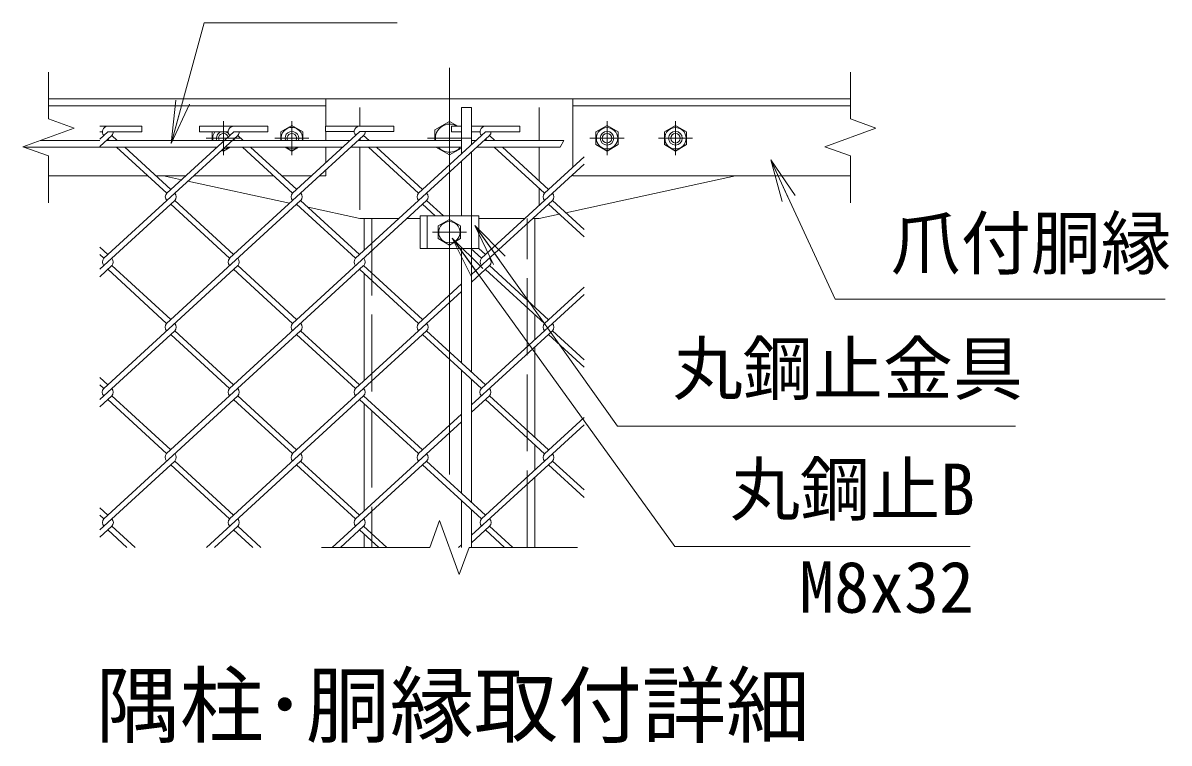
# Model space of a CAD drawing. Units: millimetres at full size; details may follow other scales. Extents: x -10500 to 10500, y -7425 to 7425.
# Drawn here: x 2575 to 5260, y 3232 to 4918 of the extents above; entities that cross this region are included whole.
import ezdxf
from ezdxf.enums import TextEntityAlignment as Align

# ---------------------------------------------------------------- set-up
doc = ezdxf.new("R2010")
doc.units = ezdxf.units.MM
doc.header["$LTSCALE"] = 30
doc.linetypes.add('DASHED', pattern=[7.5, 6, -1.5])
doc.linetypes.add('USER1', pattern=[50.8, 31.75, -6.35, 6.35, -6.35])
for name, color, linetype, lineweight in [('0-0_D-STR1', 1, 'Continuous', 18), ('0-1_0', 7, 'Continuous', 18), ('0-2_D-BMK', 2, 'USER1', 13), ('0-3_D-STR3', 3, 'Continuous', 13), ('0-7_D-STR-DIM', 7, 'Continuous', 13), ('0-9_D-STR-TXT', 7, 'Continuous', 13), ('0-A_D-STR2', 7, 'Continuous', 13), ('0-B_D-TTL-TXT', 7, 'Continuous', 13)]:
    doc.layers.add(name, color=color, linetype=linetype, lineweight=lineweight)
doc.styles.add('ＭＳ ゴシック', font='')
doc.styles.get('ＭＳ ゴシック').set_extended_font_data('MS Gothic')

# ---------------------------------------------------------------- blocks, each defined once
blk = doc.blocks.new('_Open')
at = {"layer": '0-1_0'}
blk.add_line((-30, 5), (0, 0), dxfattribs=at)
blk.add_lwpolyline([(-30, -5), (0, 0), (-30, 0)], dxfattribs=at)

msp = doc.modelspace()

# ---------------------------------------------------------------- linework, layer by layer
at = {"layer": '0-0_D-STR1'}
for p, q in [((3285.08, 4739.82), (2635.08, 4739.82)), ((3285.08, 4739.82), (3285.08, 4675.97)), ((3863.33, 4739.82), (3863.33, 4580.13)), ((3863.33, 4739.82), (4513.33, 4739.82)), ((3285.08, 4723.82), (2635.08, 4723.82)), ((3863.33, 4723.82), (4513.33, 4723.82)), ((3285.08, 4663.17), (3285.08, 4642.82)), ((3285.08, 4626.82), (3285.08, 4590.73)), ((3285.08, 4573.8), (3285.08, 4559.82)), ((2867.71, 4559.82), (2635.08, 4559.82)), ((2956.44, 4559.82), (2886.66, 4559.82)), ((3162.62, 4559.82), (2974.91, 4559.82)), ((3251.35, 4559.82), (3181.57, 4559.82)), ((3285.08, 4559.82), (3269.82, 4559.82)), ((3863.33, 4562.77), (3863.33, 4559.82)), ((3863.33, 4559.82), (4513.33, 4559.82)), ((3374.2, 4459.82), (3374.2, 4384.8)), ((3774.2, 4459.82), (3774.2, 4252.29)), ((3374.2, 4331.22), (3374.2, 4080.28)), ((3774.2, 4234.93), (3774.2, 4176.57)), ((3774.2, 4159.21), (3774.2, 3947.33)), ((3374.2, 4026.31), (3374.2, 3775.32)), ((3774.2, 3929.97), (3774.2, 3871.18)), ((3774.2, 3853.82), (3774.2, 3689.82)), ((3374.2, 3721.35), (3374.2, 3689.82))]:
    msp.add_line(p, q, dxfattribs=at)
at = {"layer": '0-0_D-STR1', "linetype": 'DASHED'}
for p, q in [((3392.2, 4459.82), (3392.2, 3689.82)), ((3756.2, 3689.82), (3756.2, 4459.82))]:
    msp.add_line(p, q, dxfattribs=at)
at = {"layer": '0-2_D-BMK'}
for p, q in [((3574.2, 4812.85), (3574.2, 3689.82)), ((3044.71, 4607.82), (3044.71, 4687.82)), ((3205.08, 4607.82), (3205.08, 4687.82)), ((3943.33, 4607.82), (3943.33, 4687.82)), ((4103.7, 4607.82), (4103.7, 4687.82)), ((3004.71, 4647.82), (3084.71, 4647.82)), ((3165.08, 4647.82), (3245.08, 4647.82)), ((3625.2, 4647.82), (3523.2, 4647.82)), ((3983.33, 4647.82), (3903.33, 4647.82)), ((4143.7, 4647.82), (4063.7, 4647.82)), ((3534.2, 4427.82), (3614.2, 4427.82))]:
    msp.add_line(p, q, dxfattribs=at)
at = {"layer": '0-3_D-STR3'}
for p, q in [((2904.2, 4739.82), (4244.2, 4739.82)), ((3364.2, 4719.82), (3364.2, 4675.97)), ((3602.2, 4719.82), (3626.2, 4719.82)), ((3602.2, 4611.09), (3602.2, 4719.82)), ((3626.2, 4633.08), (3626.2, 4719.82)), ((3784.2, 4719.82), (3784.2, 4642.82)), ((3179.08, 4662.84), (3205.08, 4677.85)), ((3205.08, 4677.85), (3231.08, 4662.84)), ((3574.2, 4687.08), (3593.8, 4675.77)), ((3943.33, 4677.85), (3917.33, 4662.84)), ((3969.33, 4662.84), (3943.33, 4677.85)), ((4103.7, 4677.85), (4077.7, 4662.84)), ((4129.7, 4662.84), (4103.7, 4677.85)), ((3018.71, 4662.84), (3018.94, 4662.97)), ((3018.71, 4642.82), (3018.71, 4662.84)), ((3179.08, 4642.82), (3179.08, 4662.84)), ((3231.08, 4662.84), (3231.08, 4642.82)), ((3364.2, 4645.34), (3364.2, 4642.82)), ((3917.33, 4662.84), (3917.33, 4632.81)), ((3969.33, 4632.81), (3969.33, 4662.84)), ((4077.7, 4662.84), (4077.7, 4632.81)), ((4129.7, 4632.81), (4129.7, 4662.84)), ((3029.56, 4626.82), (2578.46, 4626.82)), ((2755.08, 4642.82), (2615.84, 4642.82)), ((3341.93, 4642.82), (2771.05, 4642.82)), ((3029.37, 4626.66), (3029.08, 4626.82)), ((3044.71, 4617.8), (3040.71, 4620.11)), ((3060.34, 4626.82), (3044.71, 4617.8)), ((3324.47, 4626.82), (3048.03, 4626.82)), ((3070.71, 4644.05), (3070.71, 4642.82)), ((3205.08, 4617.8), (3189.45, 4626.82)), ((3220.7, 4626.82), (3205.08, 4617.8)), ((3602.2, 4626.82), (3342.94, 4626.82)), ((3602.2, 4642.82), (3360.4, 4642.82)), ((3364.2, 4626.82), (3364.2, 4479.82)), ((3574.2, 4608.56), (3542.58, 4626.82)), ((3602.2, 4624.73), (3574.2, 4608.56)), ((3636.84, 4642.82), (3626.2, 4642.82)), ((3833.27, 4626.82), (3638.32, 4626.82)), ((3842.51, 4642.82), (3655.79, 4642.82)), ((3784.2, 4626.82), (3784.2, 4548.08)), ((3917.33, 4632.81), (3943.33, 4617.8)), ((3943.33, 4617.8), (3969.33, 4632.81)), ((4077.7, 4632.81), (4103.7, 4617.8)), ((4103.7, 4617.8), (4129.7, 4632.81)), ((3602.2, 4465.82), (3602.2, 4593.73)), ((3626.2, 4465.82), (3626.2, 4615.72)), ((2904.2, 4559.82), (2946.42, 4550.65)), ((2961.35, 4547.4), (3199.71, 4495.58)), ((3846.74, 4473.42), (4244.2, 4559.82)), ((3784.2, 4530.72), (3784.2, 4490.26)), ((3215.03, 4492.25), (3218.16, 4491.57)), ((3243, 4486.17), (3364.2, 4459.82)), ((3364.2, 4459.82), (3456.08, 4459.82)), ((3474.55, 4459.82), (3505.4, 4459.82)), ((3505.4, 4465.82), (3643, 4465.82)), ((3505.4, 4465.82), (3505.4, 4389.82)), ((3548.2, 4442.84), (3574.2, 4457.85)), ((3574.2, 4457.85), (3600.2, 4442.84)), ((3643, 4465.82), (3643, 4389.82)), ((3643, 4459.82), (3750.99, 4459.82)), ((3769.46, 4459.82), (3784.2, 4459.82)), ((3784.2, 4459.82), (3831.43, 4470.09)), ((3548.2, 4412.81), (3548.2, 4442.84)), ((3600.2, 4442.84), (3600.2, 4412.81)), ((3574.2, 4397.8), (3548.2, 4412.81)), ((3600.2, 4412.81), (3574.2, 4397.8)), ((3505.4, 4389.82), (3643, 4389.82)), ((3602.2, 4122.3), (3602.2, 4389.82)), ((3626.2, 4100.31), (3626.2, 4387.9)), ((3602.2, 3817.38), (3602.2, 4104.94)), ((3626.2, 3795.39), (3626.2, 4082.95)), ((3602.2, 3689.82), (3602.2, 3800.02)), ((3626.2, 3689.82), (3626.2, 3778.03))]:
    msp.add_line(p, q, dxfattribs=at)
at = {"layer": '0-3_D-STR3', "linetype": 'DASHED'}
for p, q in [((3522.2, 4465.82), (3522.2, 4389.82)), ((3626.2, 4465.82), (3626.2, 4389.82))]:
    msp.add_line(p, q, dxfattribs=at)
at = {"layer": '0-3_D-STR3'}
msp.add_lwpolyline([(3540.2, 4642.82), (3540.2, 4667.45), (3574.2, 4687.08)], dxfattribs=at)
for centre, radius in [((3943.33, 4647.82), 25), ((4103.7, 4647.82), 25), ((3943.33, 4647.82), 16), ((3943.33, 4647.82), 11.2), ((4103.7, 4647.82), 16), ((4103.7, 4647.82), 11.2), ((3574.2, 4427.82), 25)]:
    msp.add_circle(centre, radius, dxfattribs=at)
for centre, radius, start, end in [((3205.08, 4647.82), 25, 348.46304, 191.53696), ((3574.2, 4647.82), 33, 57.87216, 188.71474), ((3044.71, 4647.82), 25, 142.70925, 191.53696), ((3044.71, 4647.82), 16, 108.79877, 198.20996), ((3044.71, 4647.82), 11.2, 14.57649, 206.51477), ((3044.71, 4647.82), 16, 23.36442, 71.20123), ((3044.71, 4647.82), 25, 348.46304, 353.73998), ((3205.08, 4647.82), 16, 341.79004, 198.20996), ((3205.08, 4647.82), 11.2, 333.48523, 206.51477), ((3044.71, 4647.82), 25, 267.65321, 302.85988), ((3205.08, 4647.82), 25, 237.14012, 302.85988), ((3574.2, 4647.82), 33, 219.5212, 320.4788)]:
    msp.add_arc(centre, radius, start, end, dxfattribs=at)
at = {"layer": '0-7_D-STR-DIM'}
for p, q in [((2635.08, 4802.82), (2635.08, 4693.43)), ((4513.33, 4802.82), (4513.33, 4693.43)), ((2694.98, 4671.63), (2575.17, 4628.02)), ((2635.08, 4693.43), (2694.98, 4671.63)), ((4573.24, 4671.63), (4453.42, 4628.02)), ((4513.33, 4693.43), (4573.24, 4671.63)), ((2575.17, 4628.02), (2635.08, 4606.22)), ((3842.51, 4642.82), (3833.27, 4626.82)), ((4453.42, 4628.02), (4513.33, 4606.22)), ((2635.08, 4606.22), (2635.08, 4496.82)), ((4513.33, 4606.22), (4513.33, 4496.82)), ((3551.12, 3753.25), (3528.03, 3689.82)), ((3597.29, 3626.39), (3551.12, 3753.25)), ((3274.2, 3689.82), (3528.03, 3689.82)), ((3620.38, 3689.82), (3597.29, 3626.39)), ((3620.38, 3689.82), (3874.2, 3689.82))]:
    msp.add_line(p, q, dxfattribs=at)
at = {"layer": '0-9_D-STR-TXT'}
for points in [[(3452.09, 4917.71), (2999.91, 4917.71), (2923.32, 4637.65)], [(5250.71, 4270.88), (4478.09, 4270.88), (4327.55, 4595.25)], [(4899.85, 3974.03), (3967.97, 3974.03), (3634.51, 4441.82)], [(4794.08, 3691.82), (4102.05, 3691.82), (3581.85, 4412.49)]]:
    msp.add_lwpolyline(points, dxfattribs=at)
at = {"layer": '0-A_D-STR2'}
for p, q in [((2755.08, 4675.77), (2854.09, 4675.77)), ((2989, 4675.77), (3149, 4675.77)), ((2989, 4662.97), (2989, 4675.77)), ((3149, 4662.97), (3149, 4675.77)), ((3284.13, 4675.97), (3444.13, 4675.97)), ((3284.13, 4663.17), (3284.13, 4675.97)), ((3578.83, 4675.77), (3602.2, 4675.77)), ((3578.83, 4662.97), (3578.83, 4675.77)), ((3626.2, 4675.77), (3738.83, 4675.77)), ((3738.83, 4662.97), (3738.83, 4675.77)), ((2774.09, 4662.97), (2755.08, 4645.55)), ((2755.08, 4662.97), (2761.24, 4662.97)), ((2783.57, 4654.29), (2755.08, 4628.19)), ((3078.24, 4654.51), (2764.41, 4366.93)), ((2777.13, 4642.82), (2774.09, 4645.61)), ((2796.08, 4642.82), (2783.57, 4654.29)), ((3069, 4662.97), (2912.07, 4519.17)), ((2989, 4662.97), (3056.15, 4662.97)), ((3373.15, 4654.51), (3059.32, 4366.93)), ((3072.04, 4642.82), (3068.77, 4645.83)), ((3069, 4662.97), (3149, 4662.97)), ((3090.99, 4642.82), (3078.24, 4654.51)), ((3364.13, 4663.17), (3206.99, 4519.17)), ((3284.13, 4663.17), (3351.29, 4663.17)), ((3668.3, 4654.29), (3354.44, 4366.69)), ((3366.95, 4642.82), (3363.68, 4645.83)), ((3385.9, 4642.82), (3373.15, 4654.51)), ((3658.83, 4662.97), (3501.9, 4519.17)), ((3578.83, 4662.97), (3602.2, 4662.97)), ((3626.2, 4662.97), (3645.98, 4662.97)), ((3658.83, 4662.97), (3738.83, 4662.97)), ((3661.86, 4642.82), (3658.83, 4645.61)), ((3680.81, 4642.82), (3668.3, 4654.29)), ((2912.07, 4519.17), (2794.59, 4626.82)), ((2921.55, 4527.85), (2813.54, 4626.82)), ((3206.99, 4519.17), (3089.5, 4626.82)), ((3216.46, 4527.85), (3108.45, 4626.82)), ((3501.9, 4519.17), (3384.41, 4626.82)), ((3511.37, 4527.85), (3403.36, 4626.82)), ((3796.81, 4519.17), (3679.33, 4626.82)), ((3806.28, 4527.85), (3698.27, 4626.82)), ((3889.49, 4604.1), (3796.81, 4519.17)), ((3889.49, 4586.74), (3649.35, 4366.69)), ((2930.78, 4502.03), (2755.08, 4341.02)), ((3225.7, 4502.03), (2911.86, 4214.45)), ((3059.32, 4366.93), (2921.33, 4493.37)), ((3068.79, 4375.61), (2930.81, 4502.05)), ((3520.61, 4502.03), (3206.77, 4214.45)), ((3354.44, 4366.69), (3216.22, 4493.35)), ((3363.91, 4375.37), (3225.7, 4502.03)), ((3541.17, 4465.82), (3511.13, 4493.35)), ((3560.12, 4465.82), (3520.61, 4502.03)), ((3815.52, 4502.03), (3626.2, 4328.55)), ((3889.49, 4416.88), (3806.04, 4493.35)), ((3889.49, 4434.24), (3815.52, 4502.03)), ((2773.88, 4375.61), (2755.08, 4392.84)), ((3649.35, 4366.69), (3624.11, 4389.82)), ((3658.83, 4375.37), (3643.05, 4389.82)), ((2764.41, 4366.93), (2755.08, 4375.48)), ((2783.35, 4349.57), (2755.08, 4323.66)), ((3078.26, 4349.57), (2764.41, 4061.97)), ((2921.33, 4223.13), (2783.35, 4349.57)), ((3373.15, 4349.55), (3059.32, 4061.97)), ((3216.25, 4223.13), (3078.26, 4349.57)), ((3511.13, 4223.11), (3373.15, 4349.55)), ((3668.06, 4349.55), (3626.2, 4311.19)), ((3806.28, 4222.89), (3668.06, 4349.55)), ((2911.86, 4214.45), (2773.88, 4340.89)), ((3206.77, 4214.45), (3068.79, 4340.89)), ((3501.66, 4214.43), (3364.5, 4340.11)), ((3796.81, 4214.21), (3658.59, 4340.87)), ((3602.2, 4306.56), (3501.66, 4214.43)), ((3889.49, 4299.14), (3796.81, 4214.21)), ((3602.2, 4289.2), (3354.23, 4061.97)), ((3889.49, 4282.22), (3649.12, 4061.95)), ((2930.81, 4197.09), (2755.08, 4036.06)), ((3225.72, 4197.09), (2911.86, 3909.49)), ((3068.79, 4070.65), (2930.81, 4197.09)), ((3520.61, 4197.07), (3206.77, 3909.49)), ((3354.23, 4061.97), (3216.25, 4188.41)), ((3363.7, 4070.65), (3225.72, 4197.09)), ((3649.12, 4061.95), (3511.13, 4188.39)), ((3658.59, 4070.63), (3520.61, 4197.07)), ((3815.52, 4197.07), (3626.2, 4023.6)), ((3889.49, 4111.92), (3806.04, 4188.39)), ((3889.49, 4129.28), (3815.52, 4197.07)), ((3059.32, 4061.97), (2922.16, 4187.65)), ((2773.88, 4070.65), (2755.08, 4087.88)), ((2764.4, 4061.97), (2755.08, 4070.52)), ((2783.35, 4044.61), (2755.08, 4018.7)), ((3078.26, 4044.61), (2764.41, 3757.01)), ((2911.86, 3909.49), (2773.88, 4035.93)), ((2921.33, 3918.17), (2783.35, 4044.61)), ((3373.17, 4044.61), (3059.32, 3757.01)), ((3206.77, 3909.49), (3068.79, 4035.93)), ((3216.25, 3918.17), (3078.26, 4044.61)), ((3501.68, 3909.49), (3363.7, 4035.93)), ((3511.16, 3918.17), (3373.17, 4044.61)), ((3668.06, 4044.59), (3626.2, 4006.23)), ((3796.81, 3909.26), (3658.59, 4035.91)), ((3806.28, 3917.94), (3668.06, 4044.59)), ((3602.2, 4001.6), (3501.68, 3909.49)), ((3602.2, 3984.24), (3354.23, 3757.01)), ((3889.49, 3976.82), (3649.38, 3756.8)), ((3889.49, 3994.18), (3796.81, 3909.26)), ((2930.81, 3892.13), (2755.08, 3731.1)), ((3059.32, 3757.01), (2921.33, 3883.45)), ((3068.79, 3765.7), (2930.81, 3892.13)), ((3225.72, 3892.13), (3004.94, 3689.82)), ((3354.23, 3757.01), (3216.25, 3883.45)), ((3363.7, 3765.7), (3225.72, 3892.13)), ((3520.63, 3892.13), (3299.85, 3689.82)), ((3649.38, 3756.8), (3511.16, 3883.45)), ((3658.85, 3765.48), (3520.63, 3892.13)), ((3815.75, 3891.89), (3626.2, 3718.2)), ((3889.49, 3806.96), (3806.28, 3883.21)), ((3889.49, 3824.33), (3815.75, 3891.89)), ((2773.88, 3765.7), (2755.08, 3782.92)), ((2764.41, 3757.01), (2755.08, 3765.56)), ((2783.35, 3739.65), (2755.08, 3713.74)), ((2837.73, 3689.82), (2783.35, 3739.65)), ((3078.26, 3739.65), (3023.88, 3689.82)), ((3132.64, 3689.82), (3078.26, 3739.65)), ((3373.17, 3739.65), (3318.8, 3689.82)), ((3427.55, 3689.82), (3373.17, 3739.65)), ((3668.32, 3739.44), (3626.2, 3700.84)), ((3722.46, 3689.82), (3668.32, 3739.44)), ((2818.78, 3689.82), (2773.88, 3730.97)), ((3113.7, 3689.82), (3068.79, 3730.97)), ((3408.61, 3689.82), (3363.7, 3730.97)), ((3703.52, 3689.82), (3658.85, 3730.76)), ((3602.2, 3696.21), (3595.23, 3689.82))]:
    msp.add_line(p, q, dxfattribs=at)
for points in [[(2774.09, 4662.97), (2854.09, 4662.97), (2854.09, 4675.77)], [(3364.13, 4663.17), (3444.13, 4663.17), (3444.13, 4675.97)]]:
    msp.add_lwpolyline(points, dxfattribs=at)
for centre, start, end in [((2774.09, 4662.97), 95, 222.5), ((3069, 4662.97), 85, 222.5), ((3364.13, 4663.17), 85, 222.5), ((3658.83, 4662.97), 95, 222.5), ((2774.09, 4662.97), 317.5, 0), ((3069, 4662.97), 317.5, 0), ((3363.91, 4662.97), 317.5, 0.89905), ((3658.83, 4662.97), 317.5, 0), ((2921.55, 4510.49), 137.5, 222.5), ((2921.55, 4510.49), 317.5, 42.5), ((3216.46, 4510.49), 137.5, 222.5), ((3216.46, 4510.49), 317.5, 42.5), ((3511.37, 4510.49), 137.5, 222.5), ((3511.37, 4510.49), 317.5, 42.5), ((3806.28, 4510.49), 137.5, 222.5), ((3806.28, 4510.49), 317.5, 42.5), ((2774.09, 4358.01), 137.5, 222.5), ((2774.09, 4358.01), 317.5, 42.5), ((3069, 4358.01), 137.5, 222.5), ((3069, 4358.01), 317.5, 42.5), ((3363.91, 4358.01), 137.5, 222.5), ((3363.91, 4358.01), 317.5, 42.5), ((3658.83, 4358.01), 137.5, 222.5), ((3658.83, 4358.01), 317.5, 42.5), ((2921.33, 4205.77), 137.5, 222.5), ((2921.33, 4205.77), 317.5, 42.5), ((3216.46, 4205.53), 137.5, 222.5), ((3216.46, 4205.53), 317.5, 42.5), ((3511.37, 4205.53), 137.5, 222.5), ((3511.37, 4205.53), 317.5, 42.5), ((3806.28, 4205.53), 137.5, 222.5), ((3806.28, 4205.53), 317.5, 42.5), ((2773.86, 4053.27), 137.5, 222.5), ((2773.86, 4053.27), 317.5, 42.5), ((3068.77, 4053.27), 137.5, 222.5), ((3068.77, 4053.27), 317.5, 42.5), ((3363.68, 4053.27), 137.5, 222.5), ((3363.68, 4053.27), 317.5, 42.5), ((3658.59, 4053.27), 137.5, 222.5), ((3658.59, 4053.27), 317.5, 42.5), ((2921.33, 3900.81), 137.5, 222.5), ((2921.33, 3900.81), 317.5, 42.5), ((3216.46, 3900.57), 137.5, 222.5), ((3216.46, 3900.57), 317.5, 42.5), ((3511.37, 3900.57), 137.5, 222.5), ((3511.37, 3900.57), 317.5, 42.5), ((3806.28, 3900.57), 137.5, 222.5), ((3806.28, 3900.57), 317.5, 42.5), ((2774.12, 3748.12), 137.5, 222.5), ((2774.12, 3748.12), 317.5, 42.5), ((3069.03, 3748.12), 137.5, 222.5), ((3069.03, 3748.12), 317.5, 42.5), ((3363.94, 3748.12), 137.5, 222.5), ((3363.94, 3748.12), 317.5, 42.5), ((3658.85, 3748.12), 137.5, 222.5), ((3658.85, 3748.12), 317.5, 42.5)]:
    msp.add_arc(centre, 12.85, start, end, dxfattribs=at)

# ---------------------------------------------------------------- block references
at = {"layer": '0-9_D-STR-TXT', "xscale": 3.333333, "yscale": 3.333333}
for p, rotation in [((2922.79, 4635.72), 254.70628), ((4326.71, 4597.06), 114.89636), ((3633.34, 4443.45), 125.48273), ((3580.68, 4414.11), 125.82258)]:
    msp.add_blockref('_Open', p, dxfattribs=dict(at, rotation=rotation))

# ---------------------------------------------------------------- texts
at = {"layer": '0-9_D-STR-TXT', "style": 'ＭＳ ゴシック'}
for s, p in [('爪付胴縁', (4607.94, 4305.83)), ('丸鋼止金具', (4097.18, 4012.16)), ('丸鋼止B', (4231.27, 3729.63)), ('M8x32', (4393.7, 3500.8))]:
    msp.add_text(s, height=120.3, dxfattribs=at).set_placement(p, align=Align.BOTTOM_LEFT)
at = {"layer": '0-B_D-TTL-TXT', "style": 'ＭＳ ゴシック'}
msp.add_text('隅柱･胴縁取付詳細', height=144.3, dxfattribs=at).set_placement((2745.78, 3204.69), align=Align.BOTTOM_LEFT)

doc.saveas('drawing.dxf')
